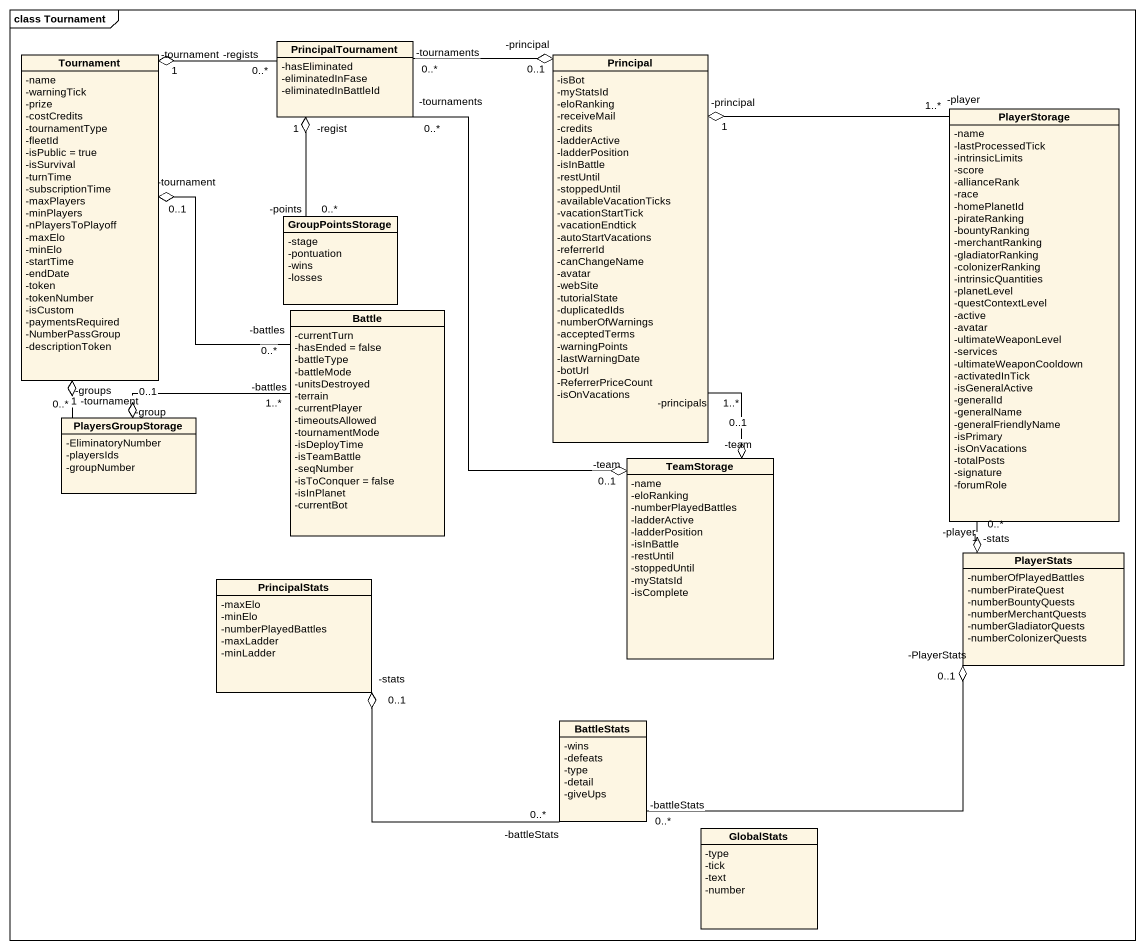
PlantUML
@startuml
mainframe class Tournament
hide circle
hide empty members
skinparam classAttributeIconSize 0
class PrincipalTournament {
  -hasEliminated
  -eliminatedInFase
  -eliminatedInBattleId
}
class Tournament {
  -name
  -warningTick
  -prize
  -costCredits
  -tournamentType
  -fleetId
  -isPublic = true
  -isSurvival
  -turnTime
  -subscriptionTime
  -maxPlayers
  -minPlayers
  -nPlayersToPlayoff
  -maxElo
  -minElo
  -startTime
  -endDate
  -token
  -tokenNumber
  -isCustom
  -paymentsRequired
  -NumberPassGroup
  -descriptionToken
}
class Principal {
  -isBot
  -myStatsId
  -eloRanking
  -receiveMail
  -credits
  -ladderActive
  -ladderPosition
  -isInBattle
  -restUntil
  -stoppedUntil
  -availableVacationTicks
  -vacationStartTick
  -vacationEndtick
  -autoStartVacations
  -referrerId
  -canChangeName
  -avatar
  -webSite
  -tutorialState
  -duplicatedIds
  -numberOfWarnings
  -acceptedTerms
  -warningPoints
  -lastWarningDate
  -botUrl
  -ReferrerPriceCount
  -isOnVacations
}
class PlayerStorage {
  -name
  -lastProcessedTick
  -intrinsicLimits
  -score
  -allianceRank
  -race
  -homePlanetId
  -pirateRanking
  -bountyRanking
  -merchantRanking
  -gladiatorRanking
  -colonizerRanking
  -intrinsicQuantities
  -planetLevel
  -questContextLevel
  -active
  -avatar
  -ultimateWeaponLevel
  -services
  -ultimateWeaponCooldown
  -activatedInTick
  -isGeneralActive
  -generalId
  -generalName
  -generalFriendlyName
  -isPrimary
  -isOnVacations
  -totalPosts
  -signature
  -forumRole
}
class GroupPointsStorage {
  -stage
  -pontuation
  -wins
  -losses
}
class Battle {
  -currentTurn
  -hasEnded = false
  -battleType
  -battleMode
  -unitsDestroyed
  -terrain
  -currentPlayer
  -timeoutsAllowed
  -tournamentMode
  -isDeployTime
  -isTeamBattle
  -seqNumber
  -isToConquer = false
  -isInPlanet
  -currentBot
}
class PlayersGroupStorage {
  -EliminatoryNumber
  -playersIds
  -groupNumber
}
class TeamStorage {
  -name
  -eloRanking
  -numberPlayedBattles
  -ladderActive
  -ladderPosition
  -isInBattle
  -restUntil
  -stoppedUntil
  -myStatsId
  -isComplete
}
class PlayerStats {
  -numberOfPlayedBattles
  -numberPirateQuest
  -numberBountyQuests
  -numberMerchantQuests
  -numberGladiatorQuests
  -numberColonizerQuests
}
class PrincipalStats {
  -maxElo
  -minElo
  -numberPlayedBattles
  -maxLadder
  -minLadder
}
class BattleStats {
  -wins
  -defeats
  -type
  -detail
  -giveUps
}
class GlobalStats {
  -type
  -tick
  -text
  -number
}
PrincipalTournament "-regist\n1" o-- "-points\n0..*" GroupPointsStorage
Tournament "-tournament\n1" o-right- "-regists\n0..*" PrincipalTournament
Tournament "-tournament\n0..1" o-- "-battles\n0..*" Battle
Tournament "-tournament\n1" o-- "-groups\n0..*" PlayersGroupStorage
Principal "-principal\n0..1" o-left- "-tournaments\n0..*" PrincipalTournament
Principal "-principal\n1" o-right- "-player\n1..*" PlayerStorage
PlayersGroupStorage "-group\n0..1" o-right- "-battles\n1..*" Battle
TeamStorage "-team\n0..1" o-up- "-tournaments\n0..*" PrincipalTournament
TeamStorage "-team\n0..1" o-up- "-principals\n1..*" Principal
PlayerStats "-stats\n1" o-up- "-player\n0..*" PlayerStorage
PlayerStats "-PlayerStats\n0..1" o-left- "-battleStats\n0..*" BattleStats
PrincipalStats "-stats\n0..1" o-right- "-battleStats\n0..*" BattleStats
@enduml
